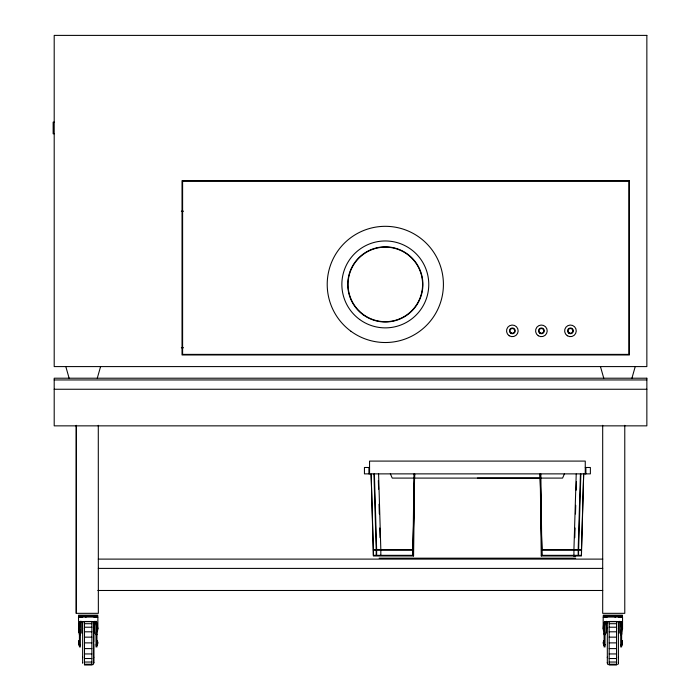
<?xml version="1.0" encoding="UTF-8"?>
<svg xmlns="http://www.w3.org/2000/svg" width="700" height="700" viewBox="0 0 700 700"><rect width="100%" height="100%" fill="white"/><g stroke="black" fill="none" stroke-linecap="round" stroke-linejoin="round"><path stroke-width="1.05" d="M80.343 644.464L80.343 644.98L79.021 645.032A7.079 6.624 0 0 1 79.021 640.649L79.424 640.649M82.652 662.462L82.644 663.154L82.644 622.571L82.644 623.262M82.644 657.624L82.652 657.116M82.644 628.609L82.652 628.101M93.721 641.918L93.721 622.571L93.712 663.154L93.721 662.462M93.712 657.624L93.721 657.116M93.712 628.609L93.721 628.101M93.712 623.262L93.721 622.571M581.438 550.218L581.438 555.336L578.559 555.336L578.62 550.218L581.438 550.218L583.669 473.996L581.438 555.975L541.24 555.975L540.216 473.725M605.019 644.464L605.019 644.98L604.1 644.936M607.329 662.462L607.329 663.154L607.329 622.571L607.329 623.262M607.329 657.624L607.329 657.116M607.329 628.609L607.329 628.101M618.398 662.462L618.398 663.154L618.398 622.571L618.398 623.262M618.398 657.624L618.398 657.116M618.398 628.609L618.398 628.101M413.963 473.952L412.939 555.336L413.578 555.975L414.601 473.725M576.222 473.996L573.93 549.579M574.779 537.705L575.059 527.984M575.479 513.949L575.733 505.312M576.188 490.192L576.441 481.556M580.423 473.996L578.183 549.579L541.8 549.579L540.225 473.996L541.87 555.336L541.24 555.975M580.86 473.996L578.62 549.579L581.438 549.579M96.941 617.041L97.869 617.041L97.869 628.845L96.941 634.76M604.1 634.76L603.173 628.845L603.505 625.074L604.45 621.661L605.281 621.661L604.109 628.241L605.019 634.76M621.626 617.041L622.545 617.041L622.545 628.845L621.626 634.76M96.022 634.76L96.933 628.241L95.76 621.661L96.6 621.661L97.869 628.845M620.699 634.76L621.617 628.241L620.445 621.661L621.276 621.661L622.545 628.845M80.343 634.76L79.424 628.241L80.605 621.661L79.765 621.661L78.829 625.074L78.496 628.845L79.424 634.76M97.282 378.21L100.59 366.59M631.925 378.21L635.233 366.59M564.462 473.778L562.581 478.091L540.907 478.091M93.476 664.081L92.794 664.755M618.153 664.081L617.671 664.615M95.944 616.122L92.199 616.122M78.829 632.616L78.496 617.041L79.424 617.041M95.944 617.041L95.139 617.05M97.869 617.041L93.861 617.05M605.097 616.122L608.843 616.122M620.629 616.122L616.884 616.122M603.181 628.845L603.181 617.041L604.1 617.041M605.097 617.041L605.903 617.05M620.629 617.041L619.824 617.05M622.545 617.041L618.546 617.05M96.574 621.661L92.558 621.661M621.25 621.661L617.242 621.661M54.197 122.141L53.148 122.141L53.148 133.77L54.197 133.761M181.335 211.207L183.514 211.207M181.335 347.751L183.514 347.751M54.197 379.951L646.852 379.951M54.197 389.252L646.852 389.252M369.556 467.486L364.438 467.486L364.438 473.874L590.38 473.874L590.38 467.486L585.261 467.486M413.91 478.091L392.236 478.091L390.346 473.778M414.549 478.091L540.269 478.091L477.409 478.091M373.38 549.579L376.259 549.579M573.93 550.218L573.93 555.336M413.578 555.975L373.38 555.975L371.14 474.014L373.38 550.218L376.259 550.218M413.009 550.218L376.635 550.218L376.635 555.336L412.939 555.336L414.592 474.005L413.017 549.579L376.635 549.579L374.395 473.996M541.809 550.218L578.183 550.218L578.183 555.336L541.87 555.336L540.855 473.952M376.259 555.336L373.38 555.336L373.38 550.218M573.528 555.975L575.663 555.975M575.645 558.18L379.146 558.18M98.289 559.108L602.753 559.108M98.289 568.4L602.753 568.4M97.808 590.485L602.753 590.485M76.274 613.331L76.274 425.32L76.212 613.331L98.35 613.331L98.289 425.32M78.496 615.195L97.869 615.195M603.173 615.195L622.545 615.195M78.496 616.114L97.869 616.114M603.173 616.114L622.545 616.114M84.166 616.122L80.141 616.122M85.671 617.05L95.034 617.05M606.016 617.05L615.37 617.05M81.331 617.05L86.1 617.05M614.941 617.05L619.71 617.05M606.016 621.661L608.484 621.661M83.335 621.661L93.021 621.661M608.02 621.661L617.706 621.661M81.331 621.661L83.808 621.661M604.1 622.501L605.019 622.492M620.699 622.501L621.626 622.492M84.49 623.7L91.875 623.7M609.175 623.7L616.551 623.7M84.49 627.218L91.875 627.218M609.175 627.218L616.551 627.218M84.49 631.803L91.875 631.803M609.175 631.803L616.551 631.803M84.49 637.149L91.875 637.149M609.175 637.149L616.551 637.149M96.941 640.649L97.344 640.649A7.079 6.624 0 0 1 97.344 645.032L96.022 644.936M604.1 640.649L603.697 640.649A7.079 6.624 0 0 0 603.697 645.032M621.626 640.649L622.02 640.649A7.079 6.624 0 0 1 622.02 645.032M79.415 642.031L79.021 642.031A7.184 2.485 0 0 0 78.803 642.294M96.941 642.031L97.344 642.031A7.184 2.485 0 0 1 97.571 642.294M84.49 642.88L91.875 642.88M609.175 642.88L616.551 642.88M79.424 643.659L79.021 643.659A7.184 2.485 0 0 1 78.724 642.425M96.941 643.659L97.344 643.659A7.184 2.485 0 0 0 97.641 642.425M604.1 643.659L603.697 643.659A7.184 2.485 0 0 1 603.697 642.023M621.626 643.659L622.02 643.659A7.184 2.485 0 0 0 622.02 642.023M620.699 644.936L621.626 644.936M84.49 648.602L91.875 648.602M609.175 648.602L616.551 648.602M84.49 653.94L91.875 653.94M609.175 653.94L616.551 653.94M84.49 658.525L91.875 658.525M609.175 658.525L616.551 658.525M84.49 662.043L91.875 662.043M609.175 662.043L616.551 662.043M84.49 664.247L91.875 664.247M609.175 664.247L616.551 664.247M607.18 617.05L603.173 617.041M82.495 617.05L78.496 617.041M81.218 617.05L80.141 617.041M604.45 621.661L606.673 621.661M81.996 621.661L79.765 621.661M608.046 664.615L607.574 664.081M600.46 366.59L603.759 378.21M65.817 366.59L69.116 378.21M378.595 473.996L380.826 549.579M378.341 480.48L378.604 489.116M379.041 504.227L379.339 513.949M379.75 527.984L380.047 537.705M373.957 473.996L376.197 549.579M624.776 425.32L624.776 613.331L602.691 613.331L602.691 425.32M622.02 640.517L622.02 645.164M621.626 633.176L621.626 647.01M620.699 622.291L620.699 647.01M619.308 621.303L619.308 633.124M606.419 621.303L606.419 633.124M605.019 622.291L605.019 647.01M604.1 633.176L604.1 647.01M603.697 640.517L603.697 645.164M585.9 467.486L585.9 473.874M585.261 473.874L585.261 461.09L369.556 461.09L369.556 473.874M380.826 550.218L380.826 555.336M376.197 550.218L376.197 555.336M368.918 467.486L368.918 473.874M97.344 640.517L97.344 645.164M96.941 634.253L96.95 647.01M96.022 621.206L96.022 647.01M94.631 621.303L94.631 633.124M93.721 643.904L93.721 663.154M81.734 621.303L81.734 633.124M80.343 621.206L80.343 647.01M79.415 631.024L79.424 647.01M79.021 640.517L79.021 645.164M646.852 35.394L54.197 35.394L54.197 366.59L646.852 366.59L646.852 35.394M629.423 180.653L182.026 180.653L182.026 354.97L629.423 354.97L629.423 180.653M628.836 181.239L182.604 181.239L182.604 354.384L628.836 354.384L628.836 181.239M646.852 378.21L54.197 378.21L54.197 425.854L646.852 425.854L646.852 378.21M91.875 621.486L84.49 621.486L84.49 665L91.875 665L91.875 621.486M616.551 621.486L609.175 621.486L609.175 665L616.551 665L616.551 621.486M359.555 311.351A37.266 37.266 0 0 0 421.523 293.265A37.266 37.266 0 0 0 374.876 248.64A37.266 37.266 0 0 0 359.555 311.351M510.781 333.279A2.879 2.879 0 0 0 515.218 331.004A2.879 2.879 0 0 0 511.026 328.291A2.879 2.879 0 0 0 510.781 333.279M509.198 335.738A5.81 5.81 0 0 0 518.149 331.144A5.81 5.81 0 0 0 509.696 325.684A5.81 5.81 0 0 0 509.198 335.738M511.061 332.841A2.363 2.363 0 0 0 514.701 330.977A2.363 2.363 0 0 0 511.262 328.755A2.363 2.363 0 0 0 511.061 332.841M539.831 333.279A2.879 2.879 0 0 0 544.276 331.004A2.879 2.879 0 0 0 540.085 328.291A2.879 2.879 0 0 0 539.831 333.279M538.247 335.738A5.81 5.81 0 0 0 547.199 331.144A5.81 5.81 0 0 0 538.746 325.684A5.81 5.81 0 0 0 538.247 335.738M540.12 332.841A2.363 2.363 0 0 0 543.76 330.977A2.363 2.363 0 0 0 540.321 328.755A2.363 2.363 0 0 0 540.12 332.841M568.89 333.279A2.879 2.879 0 0 0 573.326 331.004A2.879 2.879 0 0 0 569.135 328.291A2.879 2.879 0 0 0 568.89 333.279M567.298 335.738A5.81 5.81 0 0 0 576.249 331.144A5.81 5.81 0 0 0 567.796 325.684A5.81 5.81 0 0 0 567.298 335.738M569.17 332.841A2.363 2.363 0 0 0 572.81 330.977A2.363 2.363 0 0 0 569.371 328.755A2.363 2.363 0 0 0 569.17 332.841M350.971 331.284A58.1 58.1 0 0 0 443.074 290.719A58.1 58.1 0 0 0 361.9 231.245A58.1 58.1 0 0 0 350.971 331.284M359.634 319.471A43.453 43.453 0 0 0 428.514 289.135A43.453 43.453 0 0 0 367.797 244.65A43.453 43.453 0 0 0 359.634 319.471M363.099 314.738A37.59 37.59 0 0 0 422.686 288.496A37.59 37.59 0 0 0 370.16 250.014A37.59 37.59 0 0 0 363.099 314.738"/></g></svg>
